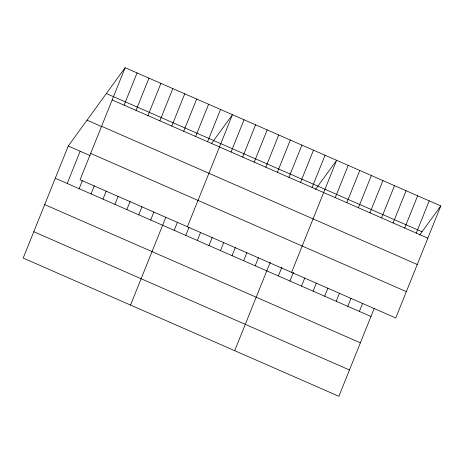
<?xml version="1.0" encoding="UTF-8"?>
<svg xmlns="http://www.w3.org/2000/svg" width="464" height="464" viewBox="0 0 464 464"><rect width="100%" height="100%" fill="white"/><g stroke="black" fill="none" stroke-linecap="round" stroke-linejoin="round"><path stroke-width="0.7" d="M125.123 67.703L80.081 179.759L395.757 317.979L440.8 205.929L125.123 67.703L68.243 146.021L23.2 258.071L338.877 396.297L374.204 308.421M67.21 183.483L80.168 151.241M79.135 188.703L82.377 180.641M124.091 105.166L137.048 72.929M91.06 193.923L94.302 185.867M136.016 110.386L148.973 78.149M102.985 199.143L106.227 191.087M147.941 115.606L160.898 83.369M114.915 204.369L118.152 196.307M159.865 120.831L172.823 88.589M126.84 209.589L130.077 201.527M171.79 126.051L184.753 93.815M138.765 214.809L142.001 206.753M183.715 131.271L196.678 99.035M150.69 220.035L153.932 211.973M195.64 136.497L208.603 104.255M130.529 305.068L165.857 217.193M207.57 141.717L220.528 109.481M174.191 230.324L177.428 222.262M187.41 226.751L232.452 114.701L211.317 143.805M185.762 235.393L189.005 227.331M231.066 152.006L244.029 119.77M197.339 240.456L200.581 232.4M242.643 157.076L255.6 124.839M208.916 245.526L212.152 237.469M254.22 162.145L267.177 129.903M220.487 250.595L223.729 242.533M265.791 167.214L278.754 134.972M232.064 255.664L235.306 247.602M277.368 172.277L290.325 140.041M243.641 260.733L246.877 252.671M288.944 177.347L301.902 145.11M255.212 265.802L258.454 257.74M300.515 182.416L313.478 150.179M234.703 350.68L270.297 262.137M312.092 187.485L325.049 155.243M278.365 275.935L281.874 267.206M291.583 272.368L336.626 160.312L315.491 189.416M289.936 281.004L293.451 272.275M335.24 197.618L348.203 165.381M301.513 286.073L304.755 278.011M346.817 202.687L359.774 170.45M313.09 291.143L316.326 283.081M358.394 207.756L371.351 175.52M324.661 296.206L327.903 288.15M369.965 212.825L382.928 180.589M336.238 301.275L339.48 293.219M381.541 217.894L394.499 185.652M347.814 306.344L351.051 298.288M393.118 222.964L406.075 190.721M359.385 311.414L362.628 303.352M404.689 228.027L417.652 195.791M416.266 233.096L429.223 200.86M419.665 235.033L440.8 205.929M106.355 93.548L422.031 231.774M112.16 99.946L427.843 238.165M101.575 126.283L417.252 264.503M87.017 120.176L101.593 126.556M90.666 153.416L406.342 291.641M68.243 146.021L90.109 155.591M55.286 178.257L370.962 316.483M44.695 204.595L360.371 342.821M33.791 231.733L349.467 369.959"/></g></svg>
